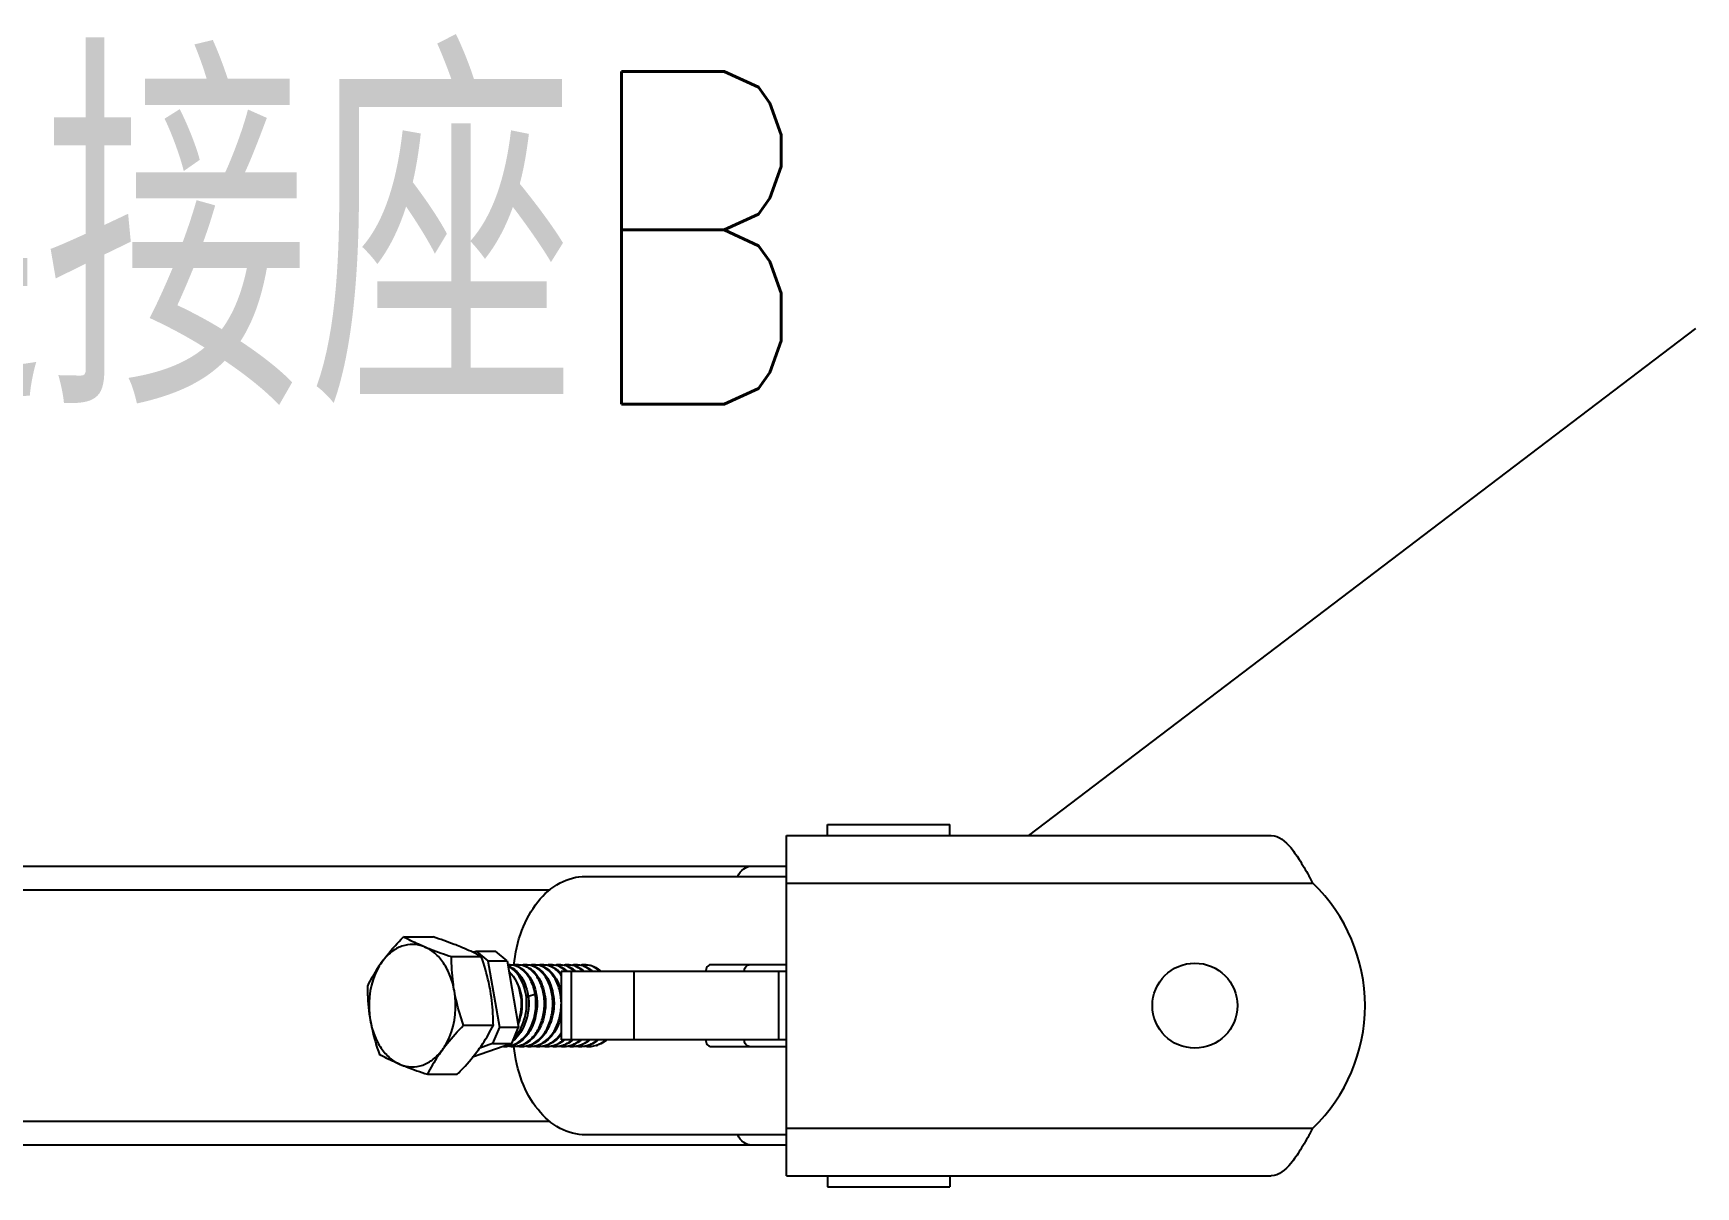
# Model space of a CAD drawing. Extents: x 1725261 to 1937680, y 860327 to 1571294.
# Drawn here: x 1856926 to 1858924, y 1227635 to 1229022 of the extents above; entities that cross this region are included whole.
import ezdxf

# ---------------------------------------------------------------- set-up
doc = ezdxf.new("R2010")
doc.units = 0
doc.header["$LTSCALE"] = 1000
doc.header["$MEASUREMENT"] = 0
doc.layers.add('W_DIM', color=4, linetype='Continuous')
doc.styles.get("Standard").update_dxf_attribs({"font": 'gbenor.shx', "bigfont": 'gbcbig.shx'})
doc.styles.add('wwp100', font='txt.shx', dxfattribs={"width": 0.7, "height": 400, "bigfont": 'hztxt.shx'})
doc.dimstyles.get("Standard").update_dxf_attribs({"dimtxt": 0.18, "dimasz": 0.18, "dimexe": 0.18, "dimexo": 0.0625, "dimgap": 0.09, "dimtad": 0, "dimtih": 1, "dimtoh": 1, "dimdec": 4, "dimzin": 0, "dimdsep": 46, "dimtxsty": 'Standard', "dimcen": 0.09, "dimadec": 0, "dimazin": 0, "dimtfac": 1, "dimtdec": 4, "dimtofl": 0, "dimtmove": 0, "dimatfit": 3, "dimfxl": 0, "dimtolj": 1, "dimtzin": 0, "dimarcsym": 0})

msp = doc.modelspace()

# ---------------------------------------------------------------- linework, layer by layer
for p, q in [((1857880.6, 1228057.5), (1857880.6, 1228070.7)), ((1857880.6, 1228070.7), (1858027.8, 1228070.7)), ((1858027.8, 1228057.5), (1858027.8, 1228070.7)), ((1857831.5, 1227648.6), (1857831.5, 1228057.5)), ((1857831.5, 1228057.5), (1858414, 1228057.5)), ((1855377.7, 1228020.7), (1857831.5, 1228020.7)), ((1857589.9, 1228008.4), (1857831.5, 1228008.4)), ((1855498.6, 1227992), (1857547.1, 1227992)), ((1857831.5, 1228000.2), (1858464, 1228000.2)), ((1857371, 1227935.5), (1857406.9, 1227935.5)), ((1857428.8, 1227911.9), (1857464.6, 1227911.9)), ((1857454.3, 1227917.2), (1857458.5, 1227918.6)), ((1857458.5, 1227918.6), (1857472.5, 1227906.7)), ((1857458.5, 1227918.6), (1857481.7, 1227918.6)), ((1857472.5, 1227906.7), (1857486.4, 1227827.3)), ((1857472.5, 1227906.7), (1857495.7, 1227906.7)), ((1857495.7, 1227906.7), (1857481.7, 1227918.6)), ((1857495.7, 1227906.7), (1857509.5, 1227827.3)), ((1857560.6, 1227893.9), (1857560.6, 1227812.1)), ((1857831.5, 1227893.9), (1857560.6, 1227893.9)), ((1857572.6, 1227893.9), (1857572.6, 1227812.1)), ((1857648.1, 1227893.9), (1857648.1, 1227812.1)), ((1857831.5, 1227902.1), (1857740.2, 1227902.1)), ((1857821.6, 1227893.9), (1857821.6, 1227812.1)), ((1857529.4, 1227866.2), (1857521, 1227864.1)), ((1857443.2, 1227829.4), (1857479.1, 1227829.4)), ((1857486.4, 1227827.3), (1857478, 1227807.5)), ((1857486.4, 1227827.3), (1857509.5, 1227827.3)), ((1857501.1, 1227807.5), (1857509.5, 1227827.3)), ((1857501.1, 1227807.5), (1857454.2, 1227791.1)), ((1857478, 1227807.5), (1857462.7, 1227802.1)), ((1857478, 1227807.5), (1857501.1, 1227807.5)), ((1857831.5, 1227812.1), (1857560.6, 1227812.1)), ((1857740.2, 1227804), (1857831.5, 1227804)), ((1857399.9, 1227770.5), (1857435.8, 1227770.5)), ((1855498.6, 1227714), (1857547.1, 1227714)), ((1857831.5, 1227705.8), (1858464, 1227705.8)), ((1857831.5, 1227685.4), (1855377.7, 1227685.4)), ((1857831.5, 1227697.6), (1857589.9, 1227697.6)), ((1857831.5, 1227648.6), (1858414, 1227648.6)), ((1857880.6, 1227648.6), (1857880.6, 1227635.4)), ((1858027.8, 1227648.6), (1858027.8, 1227635.4)), ((1857880.6, 1227635.4), (1858027.8, 1227635.4))]:
    msp.add_line(p, q)
msp.add_circle((1858322.2, 1227853), 51.1)
for centre, radius, start, end in [((1858176.6, 1227847.4), 325.5, 27.9978, 29.2622), ((1858322.2, 1227853), 204.4, 313.9455, 46.0545), ((1857498.1, 1227879.7), 22.3, 86.7845, 94.2112), ((1857508.2, 1227879.5), 22.6, 90.0498, 101.0645), ((1857508.2, 1227879.7), 22.3, 86.7743, 90.0077), ((1857518.4, 1227879.5), 22.6, 90.0384, 101.0179), ((1857518.3, 1227879.7), 22.3, 86.7856, 89.9966), ((1857528.5, 1227879.5), 22.6, 90.049, 100.9954), ((1857528.5, 1227879.7), 22.3, 86.7801, 90.0075), ((1857538.6, 1227879.5), 22.6, 90.0437, 101.062), ((1857538.6, 1227879.7), 22.3, 86.7795, 90.0015), ((1857548.7, 1227879.5), 22.6, 90.0437, 101.0051), ((1857548.7, 1227879.7), 22.3, 86.7867, 90.0021), ((1857558.8, 1227879.5), 22.6, 90.0497, 101.0016), ((1857533.7, 1227869.3), 34.7, 42.2645, 48.752), ((1857558.8, 1227879.7), 22.3, 86.7769, 90.0081), ((1857531.4, 1227867.2), 37.8, 39.2284, 42.3075), ((1857569, 1227879.5), 22.6, 90.0405, 101.0531), ((1857544.5, 1227870), 33.7, 45.4702, 48.7951), ((1857568.9, 1227879.7), 22.3, 86.785, 89.9983), ((1857579.1, 1227879.5), 22.6, 90.049, 100.9977), ((1857554.6, 1227870), 33.7, 45.4659, 48.8093), ((1857579.1, 1227879.7), 22.3, 86.7894, 90.0075), ((1857589.2, 1227879.5), 22.6, 90.0526, 101.0446), ((1857564.7, 1227870), 33.7, 45.4871, 48.7938), ((1857589.2, 1227879.7), 22.3, 86.7735, 90.0108), ((1857574.8, 1227870), 33.7, 45.4665, 48.8015), ((1857455.6, 1227855.6), 65.9, 7.4386, 9.2614), ((1857467.8, 1227855.8), 53.8, 10.5055, 11.18), ((1857467.3, 1227855.7), 54.3, 8.9052, 10.5042), ((1857487.2, 1227855.7), 54.6, 9.0333, 9.9567), ((1857497.6, 1227855.7), 54.3, 8.9818, 11.0323), ((1857483.8, 1227855.2), 58.1, 352.211, 352.5185), ((1857492.5, 1227833.1), 29.3, 288.4202, 290.7394), ((1857494, 1227832.5), 28.6, 285.8298, 288.459), ((1857502.7, 1227833), 29.1, 288.4602, 290.6746), ((1857504.1, 1227832.5), 28.6, 285.9611, 288.4587), ((1857512.8, 1227833), 29.1, 288.4602, 290.6754), ((1857514.2, 1227832.5), 28.6, 285.9619, 288.4587), ((1857522.9, 1227833), 29.1, 288.4602, 290.6741), ((1857524.3, 1227832.5), 28.6, 285.9641, 288.119), ((1857524.3, 1227832.7), 28.8, 288.117, 288.456), ((1857533, 1227833), 29.1, 288.4603, 290.6749), ((1857534.5, 1227832.5), 28.6, 285.9612, 288.4587), ((1857543.1, 1227833), 29.1, 288.4602, 290.6747), ((1857544.6, 1227832.5), 28.6, 285.9616, 288.4587), ((1857539, 1227840), 37.3, 307.6353, 311.5837), ((1857553.3, 1227833), 29.1, 288.4602, 290.6743), ((1857554.7, 1227832.5), 28.6, 285.9612, 288.4587), ((1857563.4, 1227833), 29.1, 288.4603, 290.6751), ((1857564.8, 1227832.5), 28.6, 285.9624, 288.4588), ((1857548.7, 1227840.5), 37.9, 309.969, 311.5624), ((1857550.2, 1227840.2), 37.5, 308.3867, 311.6033), ((1857573.5, 1227833), 29.1, 288.4602, 290.6742), ((1857574.9, 1227832.5), 28.6, 285.9615, 288.4587), ((1857583.6, 1227833), 29.1, 288.4602, 290.6744), ((1857585.1, 1227832.5), 28.6, 285.9611, 288.4587), ((1857593.7, 1227833), 29.1, 288.4603, 290.6754), ((1857595.2, 1227832.5), 28.6, 285.9619, 288.4588), ((1857588.9, 1227840.8), 38.3, 311.2696, 311.5925), ((1857590.5, 1227840.4), 37.9, 309.7045, 311.528), ((1857493, 1227831), 27.1, 266.5315, 270.0065), ((1857493, 1227831), 27, 270.0081, 272.8567), ((1857493, 1227831), 27, 272.8574, 275.2194), ((1857503.2, 1227831.1), 27.1, 260.1078, 269.9722), ((1857503.2, 1227830.8), 26.9, 269.9973, 272.6949), ((1857513.3, 1227831.1), 27.1, 260.0711, 269.9827), ((1857513.3, 1227830.8), 26.9, 270.008, 272.693), ((1857513.3, 1227830.9), 26.9, 272.6938, 275.2451), ((1857523.4, 1227831), 27.1, 260.1504, 269.9814), ((1857523.4, 1227830.8), 26.9, 270.0063, 272.6857), ((1857533.5, 1227831), 27.1, 260.395, 269.9755), ((1857533.5, 1227830.8), 26.9, 270.0004, 272.6959), ((1857543.7, 1227831.1), 27.1, 260.0747, 269.9827), ((1857543.6, 1227830.8), 26.9, 270.008, 272.6878), ((1857543.6, 1227830.9), 26.9, 272.6886, 275.2518), ((1857553.8, 1227831), 27.1, 260.141, 269.976), ((1857553.8, 1227830.8), 26.9, 270.0011, 272.692), ((1857563.9, 1227831.1), 27.1, 260.0816, 269.9797), ((1857563.9, 1227830.8), 26.9, 270.005, 272.6978), ((1857563.9, 1227830.9), 26.9, 272.6985, 275.2581), ((1857574, 1227831), 27.1, 260.1633, 269.9862), ((1857574, 1227830.8), 26.9, 270.011, 272.6839), ((1857584.1, 1227831.1), 27.1, 260.1241, 269.9724), ((1857584.1, 1227830.8), 26.9, 269.9975, 272.695), ((1857594.3, 1227831.1), 27.1, 260.0725, 269.9827), ((1857594.2, 1227830.8), 26.9, 270.008, 272.6973), ((1857594.2, 1227830.9), 26.9, 272.6981, 275.2477), ((1858176.6, 1227858.6), 325.5, 330.7378, 332.0022)]:
    msp.add_arc(centre, radius, start, end)
for points, knots in [([(1858414, 1228057.5), (1858423.2, 1228057.5), (1858436.9, 1228044.9), (1858449.6, 1228025.9), (1858456.8, 1228013.2), (1858460.6, 1228006.5)], [0, 0, 0, 0, 0.388881, 0.673899, 1, 1, 1, 1]), ([(1857503.9, 1227901.5), (1857505.2, 1227915.8), (1857511.1, 1227943), (1857529.9, 1227978), (1857556.9, 1228002.2), (1857579.4, 1228008.4), (1857589.9, 1228008.4)], [0, 0, 0, 0, 0.288185, 0.553327, 0.788006, 1, 1, 1, 1]), ([(1857772.8, 1228008.5), (1857774.5, 1228011.9), (1857778.9, 1228017.9), (1857786.1, 1228020.7), (1857789.4, 1228020.7)], [0, 0, 0, 0, 0.538137, 1, 1, 1, 1]), ([(1857345.6, 1227906.1), (1857347.5, 1227908.6), (1857355.4, 1227918.9), (1857364.2, 1227928.5), (1857371, 1227935.5)], [0, 0, 0, 0, 0.240981, 1, 1, 1, 1]), ([(1857396.2, 1227923.7), (1857391.9, 1227925.5), (1857382.8, 1227927.5), (1857368.7, 1227925.2), (1857355.7, 1227917.8), (1857348.8, 1227910.3), (1857345.6, 1227906.1)], [0, 0, 0, 0, 0.238229, 0.47528, 0.726056, 1, 1, 1, 1]), ([(1857396.2, 1227923.7), (1857393.8, 1227924.7), (1857385.3, 1227928.3), (1857377, 1227932.3), (1857371, 1227935.5)], [0, 0, 0, 0, 0.275005, 1, 1, 1, 1]), ([(1857439.5, 1227923.7), (1857437, 1227924.7), (1857426.3, 1227929), (1857415.3, 1227932.7), (1857406.9, 1227935.5)], [0, 0, 0, 0, 0.233658, 1, 1, 1, 1]), ([(1857345.6, 1227906.1), (1857343.8, 1227903.6), (1857337.2, 1227894.2), (1857331.5, 1227884.2), (1857327.7, 1227876.6)], [0, 0, 0, 0, 0.263099, 1, 1, 1, 1]), ([(1857345.6, 1227906.1), (1857342.2, 1227901.4), (1857330.3, 1227879.9), (1857328, 1227853.7), (1857331.2, 1227835.4)], [0, 0, 0, 0, 0.235366, 1, 1, 1, 1]), ([(1857432.2, 1227870.7), (1857431.2, 1227876.8), (1857428, 1227888.4), (1857420.1, 1227904), (1857409.5, 1227916.3), (1857400.7, 1227921.9), (1857396.2, 1227923.7)], [0, 0, 0, 0, 0.27851, 0.540172, 0.780428, 1, 1, 1, 1]), ([(1857396.2, 1227923.7), (1857398.7, 1227922.7), (1857409.4, 1227918.5), (1857420.4, 1227914.7), (1857428.8, 1227911.9)], [0, 0, 0, 0, 0.233658, 1, 1, 1, 1]), ([(1857432.2, 1227870.7), (1857431.6, 1227874.1), (1857429.6, 1227887.8), (1857428.8, 1227901.6), (1857428.8, 1227911.9)], [0, 0, 0, 0, 0.254083, 1, 1, 1, 1]), ([(1857464.6, 1227911.9), (1857462.8, 1227912.9), (1857454.6, 1227917.2), (1857446.2, 1227921), (1857439.5, 1227923.7)], [0, 0, 0, 0, 0.226572, 1, 1, 1, 1]), ([(1857475.6, 1227870.7), (1857475, 1227874.2), (1857472.2, 1227888.1), (1857468.1, 1227901.8), (1857464.6, 1227911.9)], [0, 0, 0, 0, 0.248499, 1, 1, 1, 1]), ([(1857496.7, 1227900.8), (1857497.5, 1227900.5), (1857500.9, 1227899.2), (1857503.9, 1227897.2), (1857505.9, 1227895.4)], [0, 0, 0, 0, 0.241445, 1, 1, 1, 1]), ([(1857504.4, 1227814.9), (1857510, 1227820.9), (1857516, 1227832.6), (1857519.2, 1227849.2), (1857519.2, 1227862.4), (1857516.7, 1227874.9), (1857510.9, 1227888.7), (1857503, 1227897.2), (1857496.8, 1227900)], [0, 0, 0, 0, 0.255096, 0.39268, 0.530602, 0.663916, 0.788307, 1, 1, 1, 1]), ([(1857497.9, 1227894.2), (1857505.3, 1227887.1), (1857512.1, 1227871), (1857513, 1227849.3), (1857510.6, 1227837.8), (1857508.7, 1227832.4)], [0, 0, 0, 0, 0.470214, 0.736055, 1, 1, 1, 1]), ([(1857499.4, 1227902.1), (1857502.3, 1227902.1), (1857508.5, 1227900.8), (1857513.7, 1227897.4), (1857516, 1227895.4)], [0, 0, 0, 0, 0.482589, 1, 1, 1, 1]), ([(1857529.4, 1227866.2), (1857528.7, 1227871), (1857526.1, 1227880), (1857519.4, 1227891.5), (1857510.3, 1227899.6), (1857502.9, 1227901.8), (1857499.4, 1227902)], [0, 0, 0, 0, 0.290521, 0.554658, 0.788516, 1, 1, 1, 1]), ([(1857505.9, 1227895.4), (1857507.8, 1227893.7), (1857515.3, 1227885.5), (1857519.2, 1227874.6), (1857520.6, 1227866.2)], [0, 0, 0, 0, 0.227377, 1, 1, 1, 1]), ([(1857509.5, 1227902.1), (1857512.4, 1227902.1), (1857518.6, 1227900.8), (1857523.8, 1227897.4), (1857526.2, 1227895.4)], [0, 0, 0, 0, 0.482586, 1, 1, 1, 1]), ([(1857513, 1227805.8), (1857517.3, 1227807.4), (1857525.6, 1227813), (1857534.5, 1227825.8), (1857539.8, 1227841.6), (1857541.1, 1227858.6), (1857538.2, 1227875), (1857531.6, 1227889), (1857521.9, 1227898.9), (1857513.5, 1227901.8), (1857509.5, 1227902)], [0, 0, 0, 0, 0.11422, 0.241557, 0.38018, 0.523371, 0.662464, 0.789655, 0.901082, 1, 1, 1, 1]), ([(1857526.2, 1227895.4), (1857532.3, 1227890), (1857538.9, 1227877.9), (1857542, 1227860.4), (1857541.6, 1227846), (1857538.2, 1227832.2), (1857532.2, 1227820.1), (1857523.8, 1227810.6), (1857516.7, 1227806.6), (1857513.2, 1227805.4)], [0, 0, 0, 0, 0.234995, 0.369193, 0.507415, 0.643708, 0.772808, 0.891506, 1, 1, 1, 1]), ([(1857516, 1227895.4), (1857517.9, 1227893.7), (1857525.3, 1227885.6), (1857529.3, 1227874.8), (1857530.7, 1227866.5)], [0, 0, 0, 0, 0.22749, 1, 1, 1, 1]), ([(1857519.6, 1227902.1), (1857522.6, 1227902.1), (1857528.7, 1227900.8), (1857533.9, 1227897.4), (1857536.3, 1227895.4)], [0, 0, 0, 0, 0.482586, 1, 1, 1, 1]), ([(1857523.1, 1227805.8), (1857527.4, 1227807.4), (1857535.7, 1227813), (1857544.6, 1227825.8), (1857549.9, 1227841.6), (1857551.2, 1227858.6), (1857548.3, 1227875), (1857541.7, 1227889), (1857532, 1227898.9), (1857523.6, 1227901.8), (1857519.6, 1227902)], [0, 0, 0, 0, 0.114222, 0.241564, 0.380183, 0.523375, 0.662466, 0.789658, 0.901085, 1, 1, 1, 1]), ([(1857536.3, 1227895.4), (1857542.5, 1227890), (1857549, 1227877.9), (1857552.1, 1227860.4), (1857551.7, 1227846), (1857548.3, 1227832.2), (1857542.3, 1227820.1), (1857533.9, 1227810.6), (1857526.9, 1227806.6), (1857523.3, 1227805.4)], [0, 0, 0, 0, 0.235001, 0.369196, 0.507414, 0.643709, 0.772807, 0.891505, 1, 1, 1, 1]), ([(1857529.7, 1227902.1), (1857532.7, 1227902.1), (1857538.8, 1227900.8), (1857544, 1227897.4), (1857546.4, 1227895.4)], [0, 0, 0, 0, 0.482588, 1, 1, 1, 1]), ([(1857560.6, 1227857.5), (1857560.4, 1227863.3), (1857558.7, 1227874.2), (1857552.2, 1227888.5), (1857542.3, 1227898.8), (1857533.8, 1227901.8), (1857529.7, 1227902)], [0, 0, 0, 0, 0.291873, 0.559175, 0.79302, 1, 1, 1, 1]), ([(1857539.8, 1227902.1), (1857542.8, 1227902.1), (1857548.9, 1227900.8), (1857554.2, 1227897.4), (1857556.5, 1227895.4)], [0, 0, 0, 0, 0.482585, 1, 1, 1, 1]), ([(1857560.7, 1227889.4), (1857558.1, 1227893), (1857552, 1227899), (1857543.8, 1227901.8), (1857539.8, 1227902)], [0, 0, 0, 0, 0.52908, 1, 1, 1, 1]), ([(1857546.4, 1227895.4), (1857548.2, 1227893.8), (1857555.2, 1227886.2), (1857559.2, 1227876), (1857560.7, 1227868.2)], [0, 0, 0, 0, 0.228177, 1, 1, 1, 1]), ([(1857550, 1227902.1), (1857552.9, 1227902.1), (1857559.1, 1227900.8), (1857564.3, 1227897.4), (1857566.6, 1227895.4)], [0, 0, 0, 0, 0.482586, 1, 1, 1, 1]), ([(1857566.8, 1227894), (1857564.5, 1227896.3), (1857559.3, 1227900.2), (1857553, 1227901.9), (1857550, 1227902)], [0, 0, 0, 0, 0.520001, 1, 1, 1, 1]), ([(1857560.1, 1227902.1), (1857563, 1227902.1), (1857569.2, 1227900.8), (1857574.4, 1227897.4), (1857576.8, 1227895.4)], [0, 0, 0, 0, 0.482587, 1, 1, 1, 1]), ([(1857576.9, 1227894), (1857574.6, 1227896.3), (1857569.4, 1227900.2), (1857563.1, 1227901.9), (1857560.1, 1227902)], [0, 0, 0, 0, 0.520002, 1, 1, 1, 1]), ([(1857570.2, 1227902.1), (1857573.1, 1227902.1), (1857579.3, 1227900.8), (1857584.5, 1227897.4), (1857586.9, 1227895.4)], [0, 0, 0, 0, 0.482583, 1, 1, 1, 1]), ([(1857587.1, 1227894), (1857584.7, 1227896.3), (1857579.5, 1227900.2), (1857573.2, 1227901.9), (1857570.2, 1227902)], [0, 0, 0, 0, 0.52002, 1, 1, 1, 1]), ([(1857580.3, 1227902.1), (1857583.3, 1227902.1), (1857589.4, 1227900.8), (1857594.6, 1227897.4), (1857597, 1227895.4)], [0, 0, 0, 0, 0.482588, 1, 1, 1, 1]), ([(1857597.2, 1227894), (1857594.8, 1227896.3), (1857589.6, 1227900.2), (1857583.3, 1227901.9), (1857580.3, 1227902)], [0, 0, 0, 0, 0.519993, 1, 1, 1, 1]), ([(1857590.4, 1227902.1), (1857593.7, 1227902.1), (1857600.5, 1227900.5), (1857606.1, 1227896.5), (1857608.6, 1227894)], [0, 0, 0, 0, 0.479607, 1, 1, 1, 1]), ([(1857607.3, 1227894), (1857604.9, 1227896.3), (1857599.8, 1227900.2), (1857593.5, 1227901.9), (1857590.4, 1227902)], [0, 0, 0, 0, 0.520009, 1, 1, 1, 1]), ([(1857740.2, 1227902.1), (1857738.6, 1227902.1), (1857735.2, 1227899.6), (1857734.4, 1227895.9), (1857734.4, 1227893.9)], [0, 0, 0, 0, 0.440239, 1, 1, 1, 1]), ([(1857780.7, 1227893.9), (1857780.7, 1227895.9), (1857781.5, 1227899.6), (1857784.9, 1227902.1), (1857786.5, 1227902.1)], [0, 0, 0, 0, 0.559761, 1, 1, 1, 1]), ([(1857327.7, 1227876.6), (1857327.8, 1227873.2), (1857328, 1227859.4), (1857329.4, 1227845.6), (1857331.2, 1227835.4)], [0, 0, 0, 0, 0.246121, 1, 1, 1, 1]), ([(1857417.8, 1227800), (1857421.2, 1227804.6), (1857433.1, 1227826.1), (1857435.5, 1227852.3), (1857432.2, 1227870.7)], [0, 0, 0, 0, 0.235366, 1, 1, 1, 1]), ([(1857443.2, 1227829.4), (1857442, 1227832.8), (1857437.6, 1227846.3), (1857434.1, 1227860.2), (1857432.2, 1227870.7)], [0, 0, 0, 0, 0.251163, 1, 1, 1, 1]), ([(1857479.1, 1227829.4), (1857479, 1227832.8), (1857478.8, 1227846.6), (1857477.4, 1227860.4), (1857475.6, 1227870.7)], [0, 0, 0, 0, 0.246121, 1, 1, 1, 1]), ([(1857502.8, 1227805.8), (1857507.6, 1227807.6), (1857516.8, 1227814.2), (1857526, 1227829.1), (1857530.7, 1227847.1), (1857530.5, 1227859.9), (1857529.4, 1227866.2)], [0, 0, 0, 0, 0.217951, 0.46337, 0.729831, 1, 1, 1, 1]), ([(1857530.7, 1227866.5), (1857531.7, 1227860.1), (1857532, 1227846.9), (1857527.1, 1227828.5), (1857517.5, 1227813.5), (1857508, 1227807), (1857503, 1227805.4)], [0, 0, 0, 0, 0.271171, 0.538307, 0.783282, 1, 1, 1, 1]), ([(1857507.5, 1227880), (1857509.4, 1227876.5), (1857515.2, 1227860.9), (1857513.8, 1227842.8), (1857508.9, 1227831.1)], [0, 0, 0, 0, 0.239303, 1, 1, 1, 1]), ([(1857530.5, 1227867.3), (1857531, 1227865.2), (1857532.3, 1227856.8), (1857531.7, 1227848.1), (1857530.2, 1227841.8)], [0, 0, 0, 0, 0.246468, 1, 1, 1, 1]), ([(1857520.9, 1227864.1), (1857522.2, 1227854), (1857520.5, 1227834), (1857509.8, 1227816.3), (1857502.6, 1227810.6)], [0, 0, 0, 0, 0.526254, 1, 1, 1, 1]), ([(1857521, 1227864.1), (1857521.3, 1227862.3), (1857522, 1227855), (1857521.4, 1227847.6), (1857520.2, 1227842.2)], [0, 0, 0, 0, 0.247915, 1, 1, 1, 1]), ([(1857533.2, 1227805.8), (1857537.2, 1227807.3), (1857545, 1227812.4), (1857553.7, 1227824), (1857559.3, 1227838.5), (1857560.6, 1227849.2), (1857560.7, 1227854.6)], [0, 0, 0, 0, 0.218898, 0.461373, 0.725247, 1, 1, 1, 1]), ([(1857541.2, 1227864.2), (1857541.4, 1227862.9), (1857542.1, 1227857.4), (1857541.9, 1227851.8), (1857541.4, 1227847.7)], [0, 0, 0, 0, 0.247252, 1, 1, 1, 1]), ([(1857551.3, 1227864.2), (1857551.6, 1227862.4), (1857552.4, 1227855.4), (1857551.8, 1227848.1), (1857550.7, 1227842.9)], [0, 0, 0, 0, 0.247797, 1, 1, 1, 1]), ([(1857331.2, 1227835.4), (1857331.8, 1227831.9), (1857334.6, 1227817.9), (1857338.7, 1227804.2), (1857342.2, 1227794.1)], [0, 0, 0, 0, 0.248499, 1, 1, 1, 1]), ([(1857331.2, 1227835.4), (1857332.3, 1227829.3), (1857335.4, 1227817.6), (1857343.4, 1227802), (1857354, 1227789.7), (1857362.8, 1227784.2), (1857367.3, 1227782.3)], [0, 0, 0, 0, 0.27851, 0.540172, 0.780428, 1, 1, 1, 1]), ([(1857417.8, 1227800), (1857419.6, 1227802.5), (1857427.6, 1227812.8), (1857436.3, 1227822.4), (1857443.2, 1227829.4)], [0, 0, 0, 0, 0.240981, 1, 1, 1, 1]), ([(1857461.2, 1227800), (1857463, 1227802.4), (1857469.6, 1227811.8), (1857475.3, 1227821.8), (1857479.1, 1227829.4)], [0, 0, 0, 0, 0.263099, 1, 1, 1, 1]), ([(1857560.7, 1227842.3), (1857559.9, 1227837.9), (1857557.4, 1227829.6), (1857551.4, 1227818.7), (1857543.3, 1227810.2), (1857536.7, 1227806.5), (1857533.4, 1227805.4)], [0, 0, 0, 0, 0.276521, 0.537648, 0.778453, 1, 1, 1, 1]), ([(1857543.3, 1227805.8), (1857546.7, 1227807), (1857553.4, 1227811.1), (1857558.4, 1227816.9), (1857560.7, 1227820.2)], [0, 0, 0, 0, 0.478395, 1, 1, 1, 1]), ([(1857560.6, 1227818.4), (1857558.3, 1227815.3), (1857553.3, 1227810), (1857546.8, 1227806.5), (1857543.5, 1227805.4)], [0, 0, 0, 0, 0.520421, 1, 1, 1, 1]), ([(1857553.4, 1227805.8), (1857554.2, 1227806), (1857557.1, 1227807.3), (1857559.8, 1227809), (1857561.8, 1227810.5)], [0, 0, 0, 0, 0.244171, 1, 1, 1, 1]), ([(1857565, 1227812.1), (1857564.1, 1227811.3), (1857560.7, 1227808.6), (1857556.7, 1227806.4), (1857553.6, 1227805.4)], [0, 0, 0, 0, 0.259878, 1, 1, 1, 1]), ([(1857563.5, 1227805.8), (1857564.4, 1227806.1), (1857567.8, 1227807.5), (1857570.9, 1227809.6), (1857573.1, 1227811.4)], [0, 0, 0, 0, 0.243219, 1, 1, 1, 1]), ([(1857573.5, 1227810.8), (1857572.8, 1227810.2), (1857569.8, 1227808), (1857566.4, 1227806.3), (1857563.7, 1227805.4)], [0, 0, 0, 0, 0.258068, 1, 1, 1, 1]), ([(1857573.7, 1227805.8), (1857574.6, 1227806.1), (1857578.3, 1227807.7), (1857581.7, 1227810.1), (1857584, 1227812.1)], [0, 0, 0, 0, 0.242544, 1, 1, 1, 1]), ([(1857585.2, 1227812.1), (1857584.4, 1227811.3), (1857580.9, 1227808.6), (1857577, 1227806.4), (1857573.9, 1227805.4)], [0, 0, 0, 0, 0.259876, 1, 1, 1, 1]), ([(1857583.8, 1227805.8), (1857584.7, 1227806.1), (1857588.4, 1227807.7), (1857591.8, 1227810.1), (1857594.1, 1227812.1)], [0, 0, 0, 0, 0.242552, 1, 1, 1, 1]), ([(1857595.4, 1227812.1), (1857594.5, 1227811.3), (1857591.1, 1227808.6), (1857587.1, 1227806.4), (1857584, 1227805.4)], [0, 0, 0, 0, 0.25988, 1, 1, 1, 1]), ([(1857593.9, 1227805.8), (1857594.8, 1227806.1), (1857598.5, 1227807.7), (1857601.9, 1227810.1), (1857604.2, 1227812.1)], [0, 0, 0, 0, 0.242549, 1, 1, 1, 1]), ([(1857605.5, 1227812.1), (1857604.6, 1227811.3), (1857601.2, 1227808.5), (1857597.2, 1227806.4), (1857594.1, 1227805.4)], [0, 0, 0, 0, 0.25985, 1, 1, 1, 1]), ([(1857604, 1227805.8), (1857604.9, 1227806.1), (1857608.6, 1227807.7), (1857611.9, 1227810), (1857614.2, 1227812)], [0, 0, 0, 0, 0.242679, 1, 1, 1, 1]), ([(1857614.7, 1227811.3), (1857613.9, 1227810.6), (1857610.7, 1227808.2), (1857607, 1227806.3), (1857604.2, 1227805.4)], [0, 0, 0, 0, 0.25881, 1, 1, 1, 1]), ([(1857734.4, 1227812.1), (1857734.4, 1227810.1), (1857735.2, 1227806.4), (1857738.6, 1227804), (1857740.2, 1227804)], [0, 0, 0, 0, 0.559761, 1, 1, 1, 1]), ([(1857786.5, 1227804), (1857784.9, 1227804), (1857781.5, 1227806.4), (1857780.7, 1227810.1), (1857780.7, 1227812.1)], [0, 0, 0, 0, 0.440239, 1, 1, 1, 1]), ([(1857367.3, 1227782.3), (1857364.9, 1227783.3), (1857356.4, 1227786.9), (1857348.1, 1227790.9), (1857342.2, 1227794.1)], [0, 0, 0, 0, 0.275005, 1, 1, 1, 1]), ([(1857367.3, 1227782.3), (1857371.5, 1227780.6), (1857380.7, 1227778.5), (1857394.8, 1227780.9), (1857407.7, 1227788.3), (1857414.7, 1227795.7), (1857417.8, 1227800)], [0, 0, 0, 0, 0.238229, 0.47528, 0.726056, 1, 1, 1, 1]), ([(1857417.8, 1227800), (1857416, 1227797.5), (1857409.4, 1227788.1), (1857403.7, 1227778.1), (1857399.9, 1227770.5)], [0, 0, 0, 0, 0.263099, 1, 1, 1, 1]), ([(1857435.8, 1227770.5), (1857438.1, 1227772.9), (1857447, 1227782.3), (1857455.5, 1227792.2), (1857461.2, 1227800)], [0, 0, 0, 0, 0.257895, 1, 1, 1, 1]), ([(1857589.9, 1227697.6), (1857579.4, 1227697.6), (1857557, 1227703.8), (1857530.1, 1227727.9), (1857511.3, 1227762.7), (1857505.3, 1227789.8), (1857503.9, 1227804)], [0, 0, 0, 0, 0.212085, 0.446759, 0.711828, 1, 1, 1, 1]), ([(1857367.3, 1227782.3), (1857369.8, 1227781.3), (1857380.5, 1227777.1), (1857391.5, 1227773.3), (1857399.9, 1227770.5)], [0, 0, 0, 0, 0.233658, 1, 1, 1, 1]), ([(1857789.4, 1227685.4), (1857786.1, 1227685.4), (1857778.9, 1227688.1), (1857774.5, 1227694.1), (1857772.8, 1227697.6)], [0, 0, 0, 0, 0.461863, 1, 1, 1, 1]), ([(1858460.6, 1227699.5), (1858456.8, 1227692.8), (1858449.6, 1227680.2), (1858436.9, 1227661.2), (1858423.2, 1227648.6), (1858414, 1227648.6)], [0, 0, 0, 0, 0.326101, 0.611119, 1, 1, 1, 1])]:
    msp.add_open_spline(points, degree=3, knots=knots)
for points in [[(1857501.8, 1227805), (1857499.4, 1227804.3), (1857496.8, 1227804), (1857494.3, 1227804)], [(1857495.4, 1227804.1), (1857497.6, 1227804.3), (1857499.7, 1227804.7), (1857501.7, 1227805.4)], [(1857504.4, 1227804), (1857507, 1227804.1), (1857509.5, 1227804.6), (1857511.9, 1227805.4)], [(1857512, 1227805), (1857509.5, 1227804.3), (1857507, 1227804), (1857504.4, 1227804)], [(1857522.1, 1227805), (1857519.6, 1227804.3), (1857517.1, 1227804), (1857514.6, 1227804)], [(1857515.7, 1227804.1), (1857517.9, 1227804.3), (1857520, 1227804.7), (1857522, 1227805.4)], [(1857524.7, 1227804), (1857527.2, 1227804.1), (1857529.7, 1227804.6), (1857532.1, 1227805.4)], [(1857532.2, 1227805), (1857529.8, 1227804.3), (1857527.2, 1227804), (1857524.7, 1227804)], [(1857534.8, 1227804), (1857537.3, 1227804.1), (1857539.8, 1227804.6), (1857542.2, 1227805.4)], [(1857542.3, 1227805), (1857539.9, 1227804.3), (1857537.3, 1227804), (1857534.8, 1227804)], [(1857552.4, 1227805), (1857550, 1227804.3), (1857547.4, 1227804), (1857544.9, 1227804)], [(1857546.1, 1227804.1), (1857548.2, 1227804.3), (1857550.3, 1227804.7), (1857552.4, 1227805.4)], [(1857555, 1227804), (1857557.6, 1227804.1), (1857560.1, 1227804.6), (1857562.5, 1227805.4)], [(1857562.6, 1227805), (1857560.1, 1227804.3), (1857557.6, 1227804), (1857555, 1227804)], [(1857572.7, 1227805), (1857570.2, 1227804.3), (1857567.7, 1227804), (1857565.2, 1227804)], [(1857566.4, 1227804.1), (1857568.5, 1227804.3), (1857570.6, 1227804.7), (1857572.6, 1227805.4)], [(1857575.3, 1227804), (1857577.8, 1227804.1), (1857580.3, 1227804.6), (1857582.7, 1227805.4)], [(1857582.8, 1227805), (1857580.4, 1227804.3), (1857577.8, 1227804), (1857575.3, 1227804)], [(1857585.4, 1227804), (1857587.9, 1227804.1), (1857590.4, 1227804.6), (1857592.8, 1227805.4)], [(1857592.9, 1227805), (1857590.5, 1227804.3), (1857587.9, 1227804), (1857585.4, 1227804)], [(1857603, 1227805), (1857600.6, 1227804.3), (1857598, 1227804), (1857595.5, 1227804)], [(1857596.7, 1227804.1), (1857598.8, 1227804.3), (1857600.9, 1227804.7), (1857603, 1227805.4)]]:
    msp.add_open_spline(points, degree=3)

# ---------------------------------------------------------------- texts
at = {"layer": 'W_DIM', "color": 7, "style": 'wwp100', "width": 0.8}
msp.add_text('抗震连接座B', height=400, dxfattribs=at).set_placement((1855978.1, 1228575.7))

# ---------------------------------------------------------------- leaders
msp.add_leader([(1858122.7, 1228057.5), (1858924.1, 1228666.7)], dimstyle='Standard', override={"dimgap": 20})

doc.saveas('drawing.dxf')
